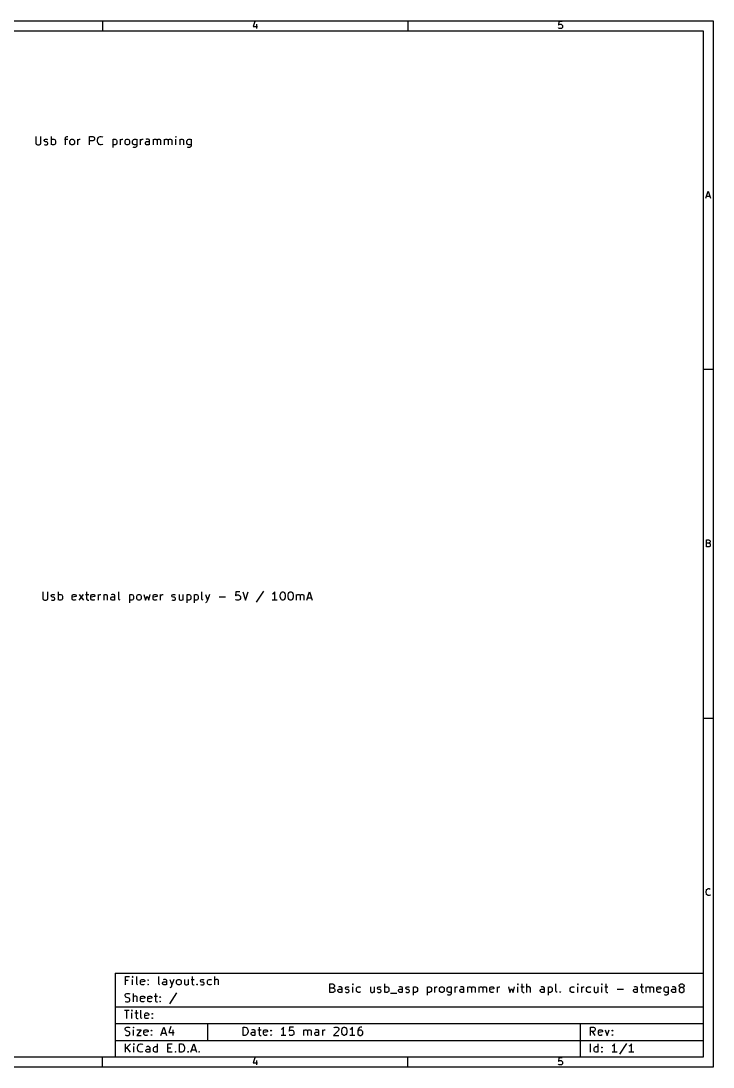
# Model space of a CAD drawing. Extents: x 4000 to 113000, y 4000 to 78670.
# Drawn here: x 63570 to 113000, y 4000 to 78670 of the extents above; entities that cross this region are included whole.
import ezdxf

# ---------------------------------------------------------------- set-up
doc = ezdxf.new("R2010")
doc.units = 0
doc.layers.add('BLACK', color=1, linetype='CONTINUOUS')

msp = doc.modelspace()

# ---------------------------------------------------------------- linework, layer by layer
at = {"layer": 'BLACK'}
for p, q in [((4000, 78670), (113000, 78670)), ((69400, 78670), (69400, 77970)), ((80270, 78640), (80160, 78280)), ((80390, 78450), (80390, 78120)), ((91200, 78670), (91200, 77970)), ((101980, 78620), (101960, 78380)), ((102220, 78620), (101980, 78620)), ((101980, 78400), (102030, 78430)), ((102030, 78430), (102150, 78430)), ((102150, 78430), (102190, 78400)), ((113000, 78670), (113000, 4000)), ((4700, 77970), (112300, 77970)), ((80160, 78280), (80460, 78280)), ((101960, 78380), (101980, 78400)), ((101980, 78140), (101960, 78170)), ((102030, 78120), (101980, 78140)), ((102150, 78120), (102030, 78120)), ((102190, 78140), (102150, 78120)), ((102190, 78400), (102220, 78380)), ((102220, 78170), (102190, 78140)), ((102220, 78380), (102240, 78330)), ((102240, 78210), (102220, 78170)), ((102240, 78330), (102240, 78210)), ((112300, 77970), (112300, 4700)), ((64640, 70430), (64640, 69940)), ((64990, 69940), (64990, 70430)), ((65240, 70140), (65270, 70200)), ((65270, 70200), (65330, 70230)), ((65330, 70230), (65420, 70230)), ((65420, 70230), (65470, 70200)), ((65760, 69830), (65760, 70430)), ((65760, 70200), (65820, 70230)), ((65820, 70230), (65930, 70230)), ((65930, 70230), (65990, 70200)), ((65990, 70200), (66020, 70170)), ((66680, 70230), (66910, 70230)), ((66760, 70340), (66790, 70400)), ((66760, 69830), (66760, 70340)), ((66790, 70400), (66850, 70430)), ((66850, 70430), (66910, 70430)), ((67100, 70170), (67130, 70200)), ((67130, 70200), (67190, 70230)), ((67190, 70230), (67270, 70230)), ((67270, 70230), (67330, 70200)), ((67330, 70200), (67360, 70170)), ((67640, 69830), (67640, 70230)), ((67670, 70170), (67700, 70200)), ((67700, 70200), (67760, 70230)), ((67760, 70230), (67810, 70230)), ((68470, 69830), (68470, 70430)), ((68470, 70430), (68700, 70430)), ((68700, 70430), (68760, 70400)), ((68760, 70400), (68790, 70370)), ((68790, 70370), (68820, 70310)), ((68820, 70230), (68790, 70170)), ((68820, 70310), (68820, 70230)), ((69040, 70170), (69070, 70280)), ((69070, 70280), (69100, 70340)), ((69100, 70340), (69160, 70400)), ((69160, 70400), (69240, 70430)), ((69240, 70430), (69300, 70430)), ((69300, 70430), (69390, 70400)), ((69390, 70400), (69420, 70370)), ((70130, 70230), (70130, 69630)), ((70130, 70200), (70190, 70230)), ((70190, 70230), (70300, 70230)), ((70300, 70230), (70360, 70200)), ((70360, 70200), (70390, 70170)), ((70670, 69830), (70670, 70230)), ((70700, 70170), (70730, 70200)), ((70730, 70200), (70790, 70230)), ((70790, 70230), (70840, 70230)), ((71040, 70170), (71070, 70200)), ((71070, 70200), (71130, 70230)), ((71130, 70230), (71210, 70230)), ((71210, 70230), (71270, 70200)), ((71270, 70200), (71300, 70170)), ((71580, 70170), (71610, 70200)), ((71610, 70200), (71670, 70230)), ((71670, 70230), (71780, 70230)), ((71780, 70230), (71840, 70200)), ((71840, 70230), (71840, 69740)), ((72120, 69830), (72120, 70230)), ((72150, 70170), (72180, 70200)), ((72180, 70200), (72240, 70230)), ((72240, 70230), (72290, 70230)), ((72550, 70230), (72490, 70200)), ((72660, 70230), (72550, 70230)), ((72720, 70200), (72660, 70230)), ((72750, 70140), (72720, 70200)), ((73030, 69830), (73030, 70230)), ((73030, 70170), (73060, 70200)), ((73060, 70200), (73120, 70230)), ((73120, 70230), (73200, 70230)), ((73200, 70230), (73260, 70200)), ((73260, 70200), (73290, 70140)), ((73290, 70140), (73320, 70200)), ((73320, 70200), (73380, 70230)), ((73380, 70230), (73460, 70230)), ((73460, 70230), (73520, 70200)), ((73520, 70200), (73550, 70140)), ((73830, 69830), (73830, 70230)), ((73830, 70170), (73860, 70200)), ((73860, 70200), (73920, 70230)), ((73920, 70230), (74000, 70230)), ((74000, 70230), (74060, 70200)), ((74060, 70200), (74090, 70140)), ((74090, 70140), (74120, 70200)), ((74120, 70200), (74180, 70230)), ((74180, 70230), (74260, 70230)), ((74260, 70230), (74320, 70200)), ((74320, 70200), (74350, 70140)), ((74630, 70430), (74600, 70400)), ((74600, 70400), (74630, 70370)), ((74660, 70400), (74630, 70430)), ((74630, 70430), (74630, 70370)), ((74630, 70370), (74660, 70400)), ((74630, 69830), (74630, 70230)), ((74920, 70230), (74920, 69830)), ((74920, 70170), (74950, 70200)), ((74950, 70200), (75010, 70230)), ((75010, 70230), (75090, 70230)), ((75090, 70230), (75150, 70200)), ((75150, 70200), (75180, 70140)), ((75460, 70170), (75490, 70200)), ((75490, 70200), (75550, 70230)), ((75550, 70230), (75660, 70230)), ((75660, 70230), (75720, 70200)), ((75720, 70230), (75720, 69740)), ((64640, 69940), (64670, 69880)), ((64670, 69880), (64700, 69860)), ((64700, 69860), (64760, 69830)), ((64760, 69830), (64870, 69830)), ((64870, 69830), (64930, 69860)), ((64930, 69860), (64960, 69880)), ((64960, 69880), (64990, 69940)), ((65240, 70110), (65240, 70140)), ((65270, 70060), (65240, 70110)), ((65240, 69860), (65300, 69830)), ((65330, 70030), (65270, 70060)), ((65300, 69830), (65420, 69830)), ((65420, 70030), (65330, 70030)), ((65470, 70000), (65420, 70030)), ((65420, 69830), (65470, 69860)), ((65500, 69940), (65470, 70000)), ((65470, 69860), (65500, 69910)), ((65500, 69910), (65500, 69940)), ((65820, 69830), (65760, 69860)), ((65930, 69830), (65820, 69830)), ((65990, 69860), (65930, 69830)), ((66020, 69880), (65990, 69860)), ((66020, 70170), (66050, 70110)), ((66050, 69940), (66020, 69880)), ((66050, 70110), (66050, 69940)), ((67070, 70110), (67100, 70170)), ((67070, 69940), (67070, 70110)), ((67100, 69880), (67070, 69940)), ((67130, 69860), (67100, 69880)), ((67190, 69830), (67130, 69860)), ((67270, 69830), (67190, 69830)), ((67330, 69860), (67270, 69830)), ((67360, 69880), (67330, 69860)), ((67360, 70170), (67390, 70110)), ((67390, 69940), (67360, 69880)), ((67390, 70110), (67390, 69940)), ((67640, 70110), (67670, 70170)), ((68700, 70110), (68470, 70110)), ((68760, 70140), (68700, 70110)), ((68790, 70170), (68760, 70140)), ((69040, 70080), (69040, 70170)), ((69070, 69970), (69040, 70080)), ((69100, 69910), (69070, 69970)), ((69160, 69860), (69100, 69910)), ((69240, 69830), (69160, 69860)), ((69300, 69830), (69240, 69830)), ((69390, 69860), (69300, 69830)), ((69420, 69880), (69390, 69860)), ((70190, 69830), (70130, 69860)), ((70300, 69830), (70190, 69830)), ((70360, 69860), (70300, 69830)), ((70390, 69880), (70360, 69860)), ((70390, 70170), (70420, 70110)), ((70420, 69940), (70390, 69880)), ((70420, 70110), (70420, 69940)), ((70670, 70110), (70700, 70170)), ((71010, 70110), (71040, 70170)), ((71010, 69940), (71010, 70110)), ((71040, 69880), (71010, 69940)), ((71070, 69860), (71040, 69880)), ((71130, 69830), (71070, 69860)), ((71210, 69830), (71130, 69830)), ((71270, 69860), (71210, 69830)), ((71300, 69880), (71270, 69860)), ((71300, 70170), (71330, 70110)), ((71330, 69940), (71300, 69880)), ((71330, 70110), (71330, 69940)), ((71550, 70110), (71580, 70170)), ((71550, 69940), (71550, 70110)), ((71580, 69880), (71550, 69940)), ((71610, 69860), (71580, 69880)), ((71640, 69630), (71580, 69660)), ((71670, 69830), (71610, 69860)), ((71730, 69630), (71640, 69630)), ((71780, 69830), (71670, 69830)), ((71780, 69660), (71730, 69630)), ((71840, 69860), (71780, 69830)), ((71810, 69680), (71780, 69660)), ((71840, 69740), (71810, 69680)), ((72120, 70110), (72150, 70170)), ((72460, 69970), (72490, 70030)), ((72460, 69910), (72460, 69970)), ((72490, 69860), (72460, 69910)), ((72490, 70030), (72550, 70060)), ((72550, 69830), (72490, 69860)), ((72550, 70060), (72690, 70060)), ((72690, 69830), (72550, 69830)), ((72690, 70060), (72750, 70080)), ((72750, 69860), (72690, 69830)), ((72750, 69830), (72750, 70140)), ((73290, 70140), (73290, 69830)), ((73550, 70140), (73550, 69830)), ((74090, 70140), (74090, 69830)), ((74350, 70140), (74350, 69830)), ((75180, 70140), (75180, 69830)), ((75430, 70110), (75460, 70170)), ((75430, 69940), (75430, 70110)), ((75460, 69880), (75430, 69940)), ((75490, 69860), (75460, 69880)), ((75520, 69630), (75460, 69660)), ((75550, 69830), (75490, 69860)), ((75610, 69630), (75520, 69630)), ((75660, 69830), (75550, 69830)), ((75660, 69660), (75610, 69630)), ((75720, 69860), (75660, 69830)), ((75690, 69680), (75660, 69660)), ((75720, 69740), (75690, 69680)), ((112490, 66020), (112650, 66520)), ((112650, 66520), (112820, 66020)), ((112540, 66160), (112770, 66160)), ((113000, 53780), (112300, 53780)), ((112520, 41130), (112520, 41630)), ((112520, 41630), (112690, 41630)), ((112690, 41390), (112520, 41390)), ((112710, 41130), (112520, 41130)), ((112690, 41630), (112730, 41600)), ((112730, 41410), (112690, 41390)), ((112690, 41390), (112760, 41370)), ((112760, 41150), (112710, 41130)), ((112730, 41600), (112760, 41580)), ((112760, 41440), (112730, 41410)), ((112760, 41580), (112780, 41530)), ((112780, 41480), (112760, 41440)), ((112760, 41370), (112780, 41340)), ((112780, 41180), (112760, 41150)), ((112780, 41530), (112780, 41480)), ((112780, 41340), (112800, 41290)), ((112800, 41220), (112780, 41180)), ((112800, 41290), (112800, 41220)), ((65140, 37930), (65140, 37440)), ((65140, 37440), (65170, 37380)), ((65170, 37380), (65200, 37360)), ((65200, 37360), (65260, 37330)), ((65370, 37330), (65430, 37360)), ((65430, 37360), (65460, 37380)), ((65460, 37380), (65490, 37440)), ((65490, 37440), (65490, 37930)), ((65740, 37640), (65770, 37700)), ((65740, 37610), (65740, 37640)), ((65770, 37560), (65740, 37610)), ((65740, 37360), (65800, 37330)), ((65770, 37700), (65830, 37730)), ((65830, 37530), (65770, 37560)), ((65830, 37730), (65920, 37730)), ((65920, 37530), (65830, 37530)), ((65920, 37730), (65970, 37700)), ((65970, 37500), (65920, 37530)), ((65920, 37330), (65970, 37360)), ((66000, 37440), (65970, 37500)), ((65970, 37360), (66000, 37410)), ((66000, 37410), (66000, 37440)), ((66260, 37330), (66260, 37930)), ((66260, 37700), (66320, 37730)), ((66320, 37330), (66260, 37360)), ((66320, 37730), (66430, 37730)), ((66430, 37730), (66490, 37700)), ((66490, 37360), (66430, 37330)), ((66490, 37700), (66520, 37670)), ((66520, 37380), (66490, 37360)), ((66520, 37670), (66550, 37610)), ((66550, 37440), (66520, 37380)), ((66550, 37610), (66550, 37440)), ((67230, 37640), (67260, 37700)), ((67230, 37410), (67230, 37640)), ((67520, 37580), (67230, 37530)), ((67260, 37360), (67230, 37410)), ((67260, 37700), (67320, 37730)), ((67320, 37330), (67260, 37360)), ((67320, 37730), (67430, 37730)), ((67430, 37730), (67490, 37700)), ((67490, 37360), (67430, 37330)), ((67490, 37700), (67520, 37640)), ((67520, 37640), (67520, 37580)), ((67720, 37330), (68030, 37730)), ((67720, 37730), (68030, 37330)), ((68180, 37730), (68410, 37730)), ((68260, 37930), (68260, 37410)), ((68260, 37410), (68290, 37360)), ((68290, 37360), (68350, 37330)), ((68570, 37640), (68600, 37700)), ((68570, 37410), (68570, 37640)), ((68860, 37580), (68570, 37530)), ((68600, 37360), (68570, 37410)), ((68600, 37700), (68660, 37730)), ((68660, 37330), (68600, 37360)), ((68660, 37730), (68770, 37730)), ((68770, 37730), (68830, 37700)), ((68830, 37360), (68770, 37330)), ((68830, 37700), (68860, 37640)), ((68860, 37640), (68860, 37580)), ((69110, 37330), (69110, 37730)), ((69110, 37610), (69140, 37670)), ((69140, 37670), (69170, 37700)), ((69170, 37700), (69230, 37730)), ((69230, 37730), (69280, 37730)), ((69480, 37730), (69480, 37330)), ((69480, 37670), (69510, 37700)), ((69510, 37700), (69570, 37730)), ((69570, 37730), (69650, 37730)), ((69650, 37730), (69710, 37700)), ((69710, 37700), (69740, 37640)), ((69740, 37640), (69740, 37330)), ((69990, 37470), (70020, 37530)), ((69990, 37410), (69990, 37470)), ((70020, 37360), (69990, 37410)), ((70080, 37730), (70020, 37700)), ((70020, 37530), (70080, 37560)), ((70080, 37330), (70020, 37360)), ((70190, 37730), (70080, 37730)), ((70080, 37560), (70220, 37560)), ((70250, 37700), (70190, 37730)), ((70220, 37560), (70280, 37580)), ((70280, 37360), (70220, 37330)), ((70280, 37640), (70250, 37700)), ((70280, 37330), (70280, 37640)), ((70560, 37410), (70560, 37930)), ((70590, 37360), (70560, 37410)), ((70650, 37330), (70590, 37360)), ((71330, 37730), (71330, 37130)), ((71330, 37700), (71390, 37730)), ((71390, 37330), (71330, 37360)), ((71390, 37730), (71500, 37730)), ((71500, 37730), (71560, 37700)), ((71560, 37360), (71500, 37330)), ((71560, 37700), (71590, 37670)), ((71590, 37380), (71560, 37360)), ((71590, 37670), (71620, 37610)), ((71620, 37440), (71590, 37380)), ((71620, 37610), (71620, 37440)), ((71840, 37610), (71870, 37670)), ((71840, 37440), (71840, 37610)), ((71870, 37380), (71840, 37440)), ((71870, 37670), (71900, 37700)), ((71900, 37360), (71870, 37380)), ((71900, 37700), (71960, 37730)), ((71960, 37330), (71900, 37360)), ((71960, 37730), (72040, 37730)), ((72040, 37730), (72100, 37700)), ((72100, 37360), (72040, 37330)), ((72100, 37700), (72130, 37670)), ((72130, 37380), (72100, 37360)), ((72130, 37670), (72160, 37610)), ((72160, 37440), (72130, 37380)), ((72160, 37610), (72160, 37440)), ((72360, 37730), (72470, 37330)), ((72470, 37330), (72580, 37610)), ((72580, 37610), (72700, 37330)), ((72700, 37330), (72810, 37730)), ((73010, 37640), (73040, 37700)), ((73010, 37410), (73010, 37640)), ((73300, 37580), (73010, 37530)), ((73040, 37360), (73010, 37410)), ((73040, 37700), (73100, 37730)), ((73100, 37330), (73040, 37360)), ((73100, 37730), (73210, 37730)), ((73210, 37730), (73270, 37700)), ((73270, 37360), (73210, 37330)), ((73270, 37700), (73300, 37640)), ((73300, 37640), (73300, 37580)), ((73550, 37330), (73550, 37730)), ((73550, 37610), (73580, 37670)), ((73580, 37670), (73610, 37700)), ((73610, 37700), (73670, 37730)), ((73670, 37730), (73720, 37730)), ((74350, 37640), (74380, 37700)), ((74350, 37610), (74350, 37640)), ((74380, 37560), (74350, 37610)), ((74350, 37360), (74410, 37330)), ((74380, 37700), (74440, 37730)), ((74440, 37530), (74380, 37560)), ((74440, 37730), (74530, 37730)), ((74530, 37530), (74440, 37530)), ((74530, 37730), (74580, 37700)), ((74580, 37500), (74530, 37530)), ((74530, 37330), (74580, 37360)), ((74610, 37440), (74580, 37500)), ((74580, 37360), (74610, 37410)), ((74610, 37410), (74610, 37440)), ((74870, 37730), (74870, 37410)), ((74870, 37410), (74900, 37360)), ((74900, 37360), (74960, 37330)), ((75040, 37330), (75100, 37360)), ((75100, 37360), (75130, 37380)), ((75130, 37730), (75130, 37330)), ((75410, 37730), (75410, 37130)), ((75410, 37700), (75470, 37730)), ((75470, 37330), (75410, 37360)), ((75470, 37730), (75580, 37730)), ((75580, 37730), (75640, 37700)), ((75640, 37360), (75580, 37330)), ((75640, 37700), (75670, 37670)), ((75670, 37380), (75640, 37360)), ((75670, 37670), (75700, 37610)), ((75700, 37440), (75670, 37380)), ((75700, 37610), (75700, 37440)), ((75950, 37730), (75950, 37130)), ((75950, 37700), (76010, 37730)), ((76010, 37330), (75950, 37360)), ((76010, 37730), (76120, 37730)), ((76120, 37730), (76180, 37700)), ((76180, 37360), (76120, 37330)), ((76180, 37700), (76210, 37670)), ((76210, 37380), (76180, 37360)), ((76210, 37670), (76240, 37610)), ((76240, 37440), (76210, 37380)), ((76240, 37610), (76240, 37440)), ((76490, 37410), (76490, 37930)), ((76520, 37360), (76490, 37410)), ((76580, 37330), (76520, 37360)), ((76750, 37730), (76890, 37330)), ((77030, 37730), (76890, 37330)), ((77720, 37560), (78180, 37560)), ((78920, 37930), (78890, 37640)), ((78890, 37640), (78920, 37670)), ((78920, 37360), (78890, 37380)), ((79210, 37930), (78920, 37930)), ((78920, 37670), (78980, 37700)), ((78980, 37330), (78920, 37360)), ((78980, 37700), (79120, 37700)), ((79120, 37700), (79180, 37670)), ((79180, 37360), (79120, 37330)), ((79180, 37670), (79210, 37640)), ((79210, 37380), (79180, 37360)), ((79210, 37640), (79240, 37580)), ((79240, 37440), (79210, 37380)), ((79240, 37580), (79240, 37440)), ((79410, 37930), (79610, 37330)), ((79610, 37330), (79810, 37930)), ((80890, 37960), (80380, 37180)), ((81580, 37780), (81520, 37760)), ((81640, 37840), (81580, 37780)), ((81700, 37930), (81640, 37840)), ((81700, 37330), (81700, 37930)), ((82090, 37700), (82120, 37810)), ((82090, 37560), (82090, 37700)), ((82120, 37440), (82090, 37560)), ((82120, 37810), (82150, 37870)), ((82150, 37380), (82120, 37440)), ((82150, 37870), (82180, 37900)), ((82180, 37360), (82150, 37380)), ((82180, 37900), (82240, 37930)), ((82240, 37330), (82180, 37360)), ((82240, 37930), (82290, 37930)), ((82290, 37930), (82350, 37900)), ((82350, 37360), (82290, 37330)), ((82350, 37900), (82380, 37870)), ((82380, 37380), (82350, 37360)), ((82380, 37870), (82410, 37810)), ((82410, 37440), (82380, 37380)), ((82410, 37810), (82440, 37700)), ((82440, 37560), (82410, 37440)), ((82440, 37700), (82440, 37560)), ((82660, 37700), (82690, 37810)), ((82660, 37560), (82660, 37700)), ((82690, 37440), (82660, 37560)), ((82690, 37810), (82720, 37870)), ((82720, 37380), (82690, 37440)), ((82720, 37870), (82750, 37900)), ((82750, 37360), (82720, 37380)), ((82750, 37900), (82810, 37930)), ((82810, 37330), (82750, 37360)), ((82810, 37930), (82860, 37930)), ((82860, 37930), (82920, 37900)), ((82920, 37360), (82860, 37330)), ((82920, 37900), (82950, 37870)), ((82950, 37380), (82920, 37360)), ((82950, 37870), (82980, 37810)), ((82980, 37440), (82950, 37380)), ((82980, 37810), (83010, 37700)), ((83010, 37560), (82980, 37440)), ((83010, 37700), (83010, 37560)), ((83260, 37330), (83260, 37730)), ((83260, 37670), (83290, 37700)), ((83290, 37700), (83350, 37730)), ((83350, 37730), (83430, 37730)), ((83430, 37730), (83490, 37700)), ((83490, 37700), (83520, 37640)), ((83520, 37640), (83550, 37700)), ((83520, 37640), (83520, 37330)), ((83550, 37700), (83610, 37730)), ((83610, 37730), (83690, 37730)), ((83690, 37730), (83750, 37700)), ((83750, 37700), (83780, 37640)), ((83780, 37640), (83780, 37330)), ((83980, 37330), (84180, 37930)), ((84030, 37500), (84320, 37500)), ((84180, 37930), (84380, 37330)), ((65260, 37330), (65370, 37330)), ((65800, 37330), (65920, 37330)), ((66430, 37330), (66320, 37330)), ((67430, 37330), (67320, 37330)), ((68350, 37330), (68410, 37330)), ((68770, 37330), (68660, 37330)), ((70220, 37330), (70080, 37330)), ((71500, 37330), (71390, 37330)), ((72040, 37330), (71960, 37330)), ((73210, 37330), (73100, 37330)), ((74410, 37330), (74530, 37330)), ((74960, 37330), (75040, 37330)), ((75580, 37330), (75470, 37330)), ((76120, 37330), (76010, 37330)), ((76800, 37160), (76750, 37130)), ((76830, 37180), (76800, 37160)), ((76890, 37330), (76830, 37180)), ((79120, 37330), (78980, 37330)), ((81870, 37330), (81520, 37330)), ((82290, 37330), (82240, 37330)), ((82860, 37330), (82810, 37330)), ((113000, 28890), (112300, 28890)), ((112500, 16520), (112520, 16620)), ((112500, 16450), (112500, 16520)), ((112520, 16360), (112500, 16450)), ((112520, 16620), (112540, 16670)), ((112540, 16670), (112590, 16710)), ((112590, 16710), (112660, 16740)), ((112660, 16740), (112710, 16740)), ((112710, 16740), (112780, 16710)), ((112780, 16710), (112800, 16690)), ((112540, 16310), (112520, 16360)), ((112590, 16260), (112540, 16310)), ((112660, 16240), (112590, 16260)), ((112710, 16240), (112660, 16240)), ((112780, 16260), (112710, 16240)), ((112800, 16290), (112780, 16260)), ((70300, 10700), (70300, 4700)), ((70300, 10700), (112300, 10700)), ((70300, 10700), (112300, 10700)), ((71040, 9860), (71040, 10460)), ((71040, 10460), (71330, 10460)), ((71550, 10460), (71520, 10430)), ((71580, 10430), (71550, 10460)), ((71550, 10460), (71550, 10400)), ((71840, 9940), (71840, 10460)), ((73410, 9940), (73410, 10460)), ((75800, 10460), (75800, 9940)), ((77430, 9860), (77430, 10460)), ((71240, 10170), (71040, 10170)), ((71520, 10430), (71550, 10400)), ((71550, 10400), (71580, 10430)), ((71550, 9860), (71550, 10260)), ((71870, 9890), (71840, 9940)), ((71930, 9860), (71870, 9890)), ((72120, 10170), (72150, 10230)), ((72120, 9940), (72120, 10170)), ((72410, 10110), (72120, 10060)), ((72150, 9890), (72120, 9940)), ((72150, 10230), (72210, 10260)), ((72210, 9860), (72150, 9890)), ((72210, 10260), (72320, 10260)), ((72320, 9860), (72210, 9860)), ((72320, 10260), (72380, 10230)), ((72380, 9890), (72320, 9860)), ((72380, 10230), (72410, 10170)), ((72410, 10170), (72410, 10110)), ((72630, 10200), (72660, 10230)), ((72660, 10170), (72630, 10200)), ((72630, 9890), (72660, 9910)), ((72660, 9860), (72630, 9890)), ((72660, 10230), (72690, 10200)), ((72660, 10230), (72660, 10170)), ((72690, 10200), (72660, 10170)), ((72660, 9910), (72690, 9890)), ((72660, 9910), (72660, 9860)), ((72690, 9890), (72660, 9860)), ((73440, 9890), (73410, 9940)), ((73500, 9860), (73440, 9890)), ((73690, 10000), (73720, 10060)), ((73690, 9940), (73690, 10000)), ((73720, 9890), (73690, 9940)), ((73780, 10260), (73720, 10230)), ((73720, 10060), (73780, 10090)), ((73780, 9860), (73720, 9890)), ((73890, 10260), (73780, 10260)), ((73780, 10090), (73920, 10090)), ((73920, 9860), (73780, 9860)), ((73950, 10230), (73890, 10260)), ((73920, 10090), (73980, 10110)), ((73980, 9890), (73920, 9860)), ((73980, 10170), (73950, 10230)), ((73980, 9860), (73980, 10170)), ((74210, 10260), (74350, 9860)), ((74290, 9710), (74260, 9690)), ((74350, 9860), (74290, 9710)), ((74490, 10260), (74350, 9860)), ((74690, 10140), (74720, 10200)), ((74690, 9970), (74690, 10140)), ((74720, 9910), (74690, 9970)), ((74720, 10200), (74750, 10230)), ((74750, 9890), (74720, 9910)), ((74750, 10230), (74810, 10260)), ((74810, 9860), (74750, 9890)), ((74810, 10260), (74890, 10260)), ((74890, 9860), (74810, 9860)), ((74890, 10260), (74950, 10230)), ((74950, 9890), (74890, 9860)), ((74950, 10230), (74980, 10200)), ((74980, 9910), (74950, 9890)), ((74980, 10200), (75010, 10140)), ((75010, 9970), (74980, 9910)), ((75010, 10140), (75010, 9970)), ((75260, 10260), (75260, 9940)), ((75260, 9940), (75290, 9890)), ((75290, 9890), (75350, 9860)), ((75350, 9860), (75430, 9860)), ((75430, 9860), (75490, 9890)), ((75490, 9890), (75520, 9910)), ((75520, 10260), (75520, 9860)), ((75720, 10260), (75950, 10260)), ((75800, 9940), (75830, 9890)), ((75830, 9890), (75890, 9860)), ((75890, 9860), (75950, 9860)), ((76110, 9890), (76140, 9910)), ((76140, 9860), (76110, 9890)), ((76140, 9910), (76170, 9890)), ((76140, 9910), (76140, 9860)), ((76170, 9890), (76140, 9860)), ((76400, 10170), (76430, 10230)), ((76400, 10140), (76400, 10170)), ((76430, 10090), (76400, 10140)), ((76400, 9890), (76460, 9860)), ((76430, 10230), (76490, 10260)), ((76490, 10060), (76430, 10090)), ((76460, 9860), (76580, 9860)), ((76490, 10260), (76580, 10260)), ((76580, 10060), (76490, 10060)), ((76580, 10260), (76630, 10230)), ((76630, 10030), (76580, 10060)), ((76580, 9860), (76630, 9890)), ((76660, 9970), (76630, 10030)), ((76630, 9890), (76660, 9940)), ((76660, 9940), (76660, 9970)), ((76890, 10140), (76920, 10200)), ((76890, 9970), (76890, 10140)), ((76920, 9910), (76890, 9970)), ((76920, 10200), (76950, 10230)), ((76950, 9890), (76920, 9910)), ((76950, 10230), (77010, 10260)), ((77010, 9860), (76950, 9890)), ((77010, 10260), (77120, 10260)), ((77120, 9860), (77010, 9860)), ((77120, 10260), (77180, 10230)), ((77180, 9890), (77120, 9860)), ((77460, 10230), (77430, 10200)), ((77520, 10260), (77460, 10230)), ((77600, 10260), (77520, 10260)), ((77660, 10230), (77600, 10260)), ((77690, 10170), (77660, 10230)), ((77690, 9860), (77690, 10170)), ((85640, 9330), (85640, 9930)), ((85640, 9930), (85840, 9930)), ((85840, 9930), (85900, 9900)), ((85900, 9900), (85930, 9870)), ((85930, 9870), (85960, 9810)), ((85960, 9760), (85930, 9700)), ((85960, 9810), (85960, 9760)), ((86300, 9730), (86240, 9700)), ((86410, 9730), (86300, 9730)), ((86470, 9700), (86410, 9730)), ((86780, 9700), (86840, 9730)), ((86840, 9730), (86930, 9730)), ((86930, 9730), (86980, 9700)), ((87270, 9930), (87240, 9900)), ((87240, 9900), (87270, 9870)), ((87300, 9900), (87270, 9930)), ((87270, 9930), (87270, 9870)), ((87270, 9870), (87300, 9900)), ((87270, 9330), (87270, 9730)), ((87590, 9700), (87650, 9730)), ((87650, 9730), (87760, 9730)), ((87760, 9730), (87820, 9700)), ((88530, 9730), (88530, 9410)), ((88790, 9730), (88790, 9330)), ((89070, 9700), (89130, 9730)), ((89130, 9730), (89220, 9730)), ((89220, 9730), (89270, 9700)), ((89560, 9330), (89560, 9930)), ((89560, 9700), (89620, 9730)), ((89620, 9730), (89730, 9730)), ((89730, 9730), (89790, 9700)), ((90620, 9730), (90560, 9700)), ((90730, 9730), (90620, 9730)), ((90790, 9700), (90730, 9730)), ((91100, 9700), (91160, 9730)), ((91160, 9730), (91250, 9730)), ((91250, 9730), (91300, 9700)), ((91590, 9730), (91590, 9130)), ((91590, 9700), (91650, 9730)), ((91650, 9730), (91760, 9730)), ((91760, 9730), (91820, 9700)), ((92590, 9730), (92590, 9130)), ((92590, 9700), (92650, 9730)), ((92650, 9730), (92760, 9730)), ((92760, 9730), (92820, 9700)), ((93130, 9330), (93130, 9730)), ((93190, 9700), (93250, 9730)), ((93250, 9730), (93300, 9730)), ((93530, 9700), (93590, 9730)), ((93590, 9730), (93670, 9730)), ((93670, 9730), (93730, 9700)), ((94070, 9700), (94130, 9730)), ((94130, 9730), (94240, 9730)), ((94240, 9730), (94300, 9700)), ((94300, 9730), (94300, 9240)), ((94580, 9330), (94580, 9730)), ((94640, 9700), (94700, 9730)), ((94700, 9730), (94750, 9730)), ((95010, 9730), (94950, 9700)), ((95120, 9730), (95010, 9730)), ((95180, 9700), (95120, 9730)), ((95490, 9330), (95490, 9730)), ((95520, 9700), (95580, 9730)), ((95580, 9730), (95660, 9730)), ((95660, 9730), (95720, 9700)), ((95780, 9700), (95840, 9730)), ((95840, 9730), (95920, 9730)), ((95920, 9730), (95980, 9700)), ((96290, 9330), (96290, 9730)), ((96320, 9700), (96380, 9730)), ((96380, 9730), (96460, 9730)), ((96460, 9730), (96520, 9700)), ((96580, 9700), (96640, 9730)), ((96640, 9730), (96720, 9730)), ((96720, 9730), (96780, 9700)), ((97090, 9700), (97150, 9730)), ((97150, 9730), (97260, 9730)), ((97260, 9730), (97320, 9700)), ((97600, 9330), (97600, 9730)), ((97660, 9700), (97720, 9730)), ((97720, 9730), (97770, 9730)), ((98380, 9730), (98490, 9330)), ((98720, 9330), (98830, 9730)), ((99060, 9930), (99030, 9900)), ((99030, 9900), (99060, 9870)), ((99090, 9900), (99060, 9930)), ((99060, 9930), (99060, 9870)), ((99060, 9870), (99090, 9900)), ((99060, 9330), (99060, 9730)), ((99270, 9730), (99500, 9730)), ((99350, 9930), (99350, 9410)), ((99690, 9330), (99690, 9930)), ((99780, 9730), (99720, 9700)), ((99860, 9730), (99780, 9730)), ((99920, 9700), (99860, 9730)), ((100750, 9730), (100690, 9700)), ((100860, 9730), (100750, 9730)), ((100920, 9700), (100860, 9730)), ((101230, 9730), (101230, 9130)), ((101230, 9700), (101290, 9730)), ((101290, 9730), (101400, 9730)), ((101400, 9730), (101460, 9700)), ((101770, 9410), (101770, 9930)), ((102860, 9700), (102920, 9730)), ((102920, 9730), (103030, 9730)), ((103030, 9730), (103090, 9700)), ((103340, 9930), (103310, 9900)), ((103310, 9900), (103340, 9870)), ((103370, 9900), (103340, 9930)), ((103340, 9930), (103340, 9870)), ((103340, 9870), (103370, 9900)), ((103340, 9330), (103340, 9730)), ((103630, 9330), (103630, 9730)), ((103690, 9700), (103750, 9730)), ((103750, 9730), (103800, 9730)), ((104030, 9700), (104090, 9730)), ((104090, 9730), (104200, 9730)), ((104200, 9730), (104260, 9700)), ((104510, 9730), (104510, 9410)), ((104770, 9730), (104770, 9330)), ((105050, 9930), (105020, 9900)), ((105020, 9900), (105050, 9870)), ((105080, 9900), (105050, 9930)), ((105050, 9930), (105050, 9870)), ((105050, 9870), (105080, 9900)), ((105050, 9330), (105050, 9730)), ((105260, 9730), (105490, 9730)), ((105340, 9930), (105340, 9410)), ((107400, 9730), (107340, 9700)), ((107510, 9730), (107400, 9730)), ((107570, 9700), (107510, 9730)), ((107800, 9730), (108030, 9730)), ((107880, 9930), (107880, 9410)), ((108220, 9330), (108220, 9730)), ((108250, 9700), (108310, 9730)), ((108310, 9730), (108390, 9730)), ((108390, 9730), (108450, 9700)), ((108510, 9700), (108570, 9730)), ((108570, 9730), (108650, 9730)), ((108650, 9730), (108710, 9700)), ((109020, 9700), (109080, 9730)), ((109080, 9730), (109190, 9730)), ((109190, 9730), (109250, 9700)), ((109560, 9700), (109620, 9730)), ((109620, 9730), (109730, 9730)), ((109730, 9730), (109790, 9700)), ((109790, 9730), (109790, 9240)), ((110130, 9730), (110070, 9700)), ((110240, 9730), (110130, 9730)), ((110300, 9700), (110240, 9730)), ((110580, 9810), (110610, 9870)), ((110580, 9780), (110580, 9810)), ((110610, 9730), (110580, 9780)), ((110610, 9870), (110640, 9900)), ((110640, 9700), (110610, 9730)), ((110640, 9900), (110700, 9930)), ((110700, 9930), (110810, 9930)), ((110810, 9930), (110870, 9900)), ((110870, 9900), (110900, 9870)), ((110900, 9730), (110870, 9700)), ((110900, 9870), (110930, 9810)), ((110930, 9780), (110900, 9730)), ((110930, 9810), (110930, 9780)), ((71010, 9140), (71040, 9200)), ((71010, 9090), (71010, 9140)), ((71040, 9030), (71010, 9090)), ((71040, 9200), (71070, 9230)), ((71070, 9000), (71040, 9030)), ((71070, 9230), (71130, 9260)), ((71130, 8970), (71070, 9000)), ((71130, 9260), (71270, 9260)), ((71240, 8940), (71130, 8970)), ((71270, 9260), (71360, 9230)), ((71610, 8660), (71610, 9260)), ((71640, 9030), (71610, 9000)), ((71700, 9060), (71640, 9030)), ((71780, 9060), (71700, 9060)), ((71840, 9030), (71780, 9060)), ((71870, 8970), (71840, 9030)), ((71870, 8660), (71870, 8970)), ((72120, 8970), (72150, 9030)), ((72120, 8740), (72120, 8970)), ((72150, 9030), (72210, 9060)), ((72210, 9060), (72320, 9060)), ((72320, 9060), (72380, 9030)), ((72380, 9030), (72410, 8970)), ((72410, 8970), (72410, 8910)), ((72630, 8970), (72660, 9030)), ((72630, 8740), (72630, 8970)), ((72660, 9030), (72720, 9060)), ((72720, 9060), (72830, 9060)), ((72830, 9060), (72890, 9030)), ((72890, 9030), (72920, 8970)), ((72920, 8970), (72920, 8910)), ((73090, 9060), (73320, 9060)), ((73170, 9260), (73170, 8740)), ((73480, 9000), (73510, 9030)), ((73510, 8970), (73480, 9000)), ((73510, 9030), (73540, 9000)), ((73510, 9030), (73510, 8970)), ((73540, 9000), (73510, 8970)), ((74690, 9290), (74180, 8510)), ((74260, 9690), (74210, 9660)), ((85840, 9640), (85640, 9640)), ((85870, 9330), (85640, 9330)), ((85900, 9670), (85840, 9640)), ((85840, 9640), (85930, 9610)), ((85930, 9360), (85870, 9330)), ((85930, 9700), (85900, 9670)), ((85930, 9610), (85960, 9580)), ((85960, 9380), (85930, 9360)), ((85960, 9580), (85990, 9530)), ((85990, 9440), (85960, 9380)), ((85990, 9530), (85990, 9440)), ((86210, 9470), (86240, 9530)), ((86210, 9410), (86210, 9470)), ((86240, 9360), (86210, 9410)), ((86240, 9530), (86300, 9560)), ((86300, 9330), (86240, 9360)), ((86300, 9560), (86440, 9560)), ((86440, 9330), (86300, 9330)), ((86440, 9560), (86500, 9580)), ((86500, 9360), (86440, 9330)), ((86500, 9640), (86470, 9700)), ((86500, 9330), (86500, 9640)), ((86750, 9640), (86780, 9700)), ((86750, 9610), (86750, 9640)), ((86780, 9560), (86750, 9610)), ((86750, 9360), (86810, 9330)), ((86840, 9530), (86780, 9560)), ((86810, 9330), (86930, 9330)), ((86930, 9530), (86840, 9530)), ((86980, 9500), (86930, 9530)), ((86930, 9330), (86980, 9360)), ((87010, 9440), (86980, 9500)), ((86980, 9360), (87010, 9410)), ((87010, 9410), (87010, 9440)), ((87530, 9610), (87560, 9670)), ((87530, 9440), (87530, 9610)), ((87560, 9380), (87530, 9440)), ((87560, 9670), (87590, 9700)), ((87590, 9360), (87560, 9380)), ((87650, 9330), (87590, 9360)), ((87760, 9330), (87650, 9330)), ((87820, 9360), (87760, 9330)), ((88530, 9410), (88560, 9360)), ((88560, 9360), (88620, 9330)), ((88620, 9330), (88700, 9330)), ((88700, 9330), (88760, 9360)), ((88760, 9360), (88790, 9380)), ((89040, 9640), (89070, 9700)), ((89040, 9610), (89040, 9640)), ((89070, 9560), (89040, 9610)), ((89040, 9360), (89100, 9330)), ((89130, 9530), (89070, 9560)), ((89100, 9330), (89220, 9330)), ((89220, 9530), (89130, 9530)), ((89270, 9500), (89220, 9530)), ((89220, 9330), (89270, 9360)), ((89300, 9440), (89270, 9500)), ((89270, 9360), (89300, 9410)), ((89300, 9410), (89300, 9440)), ((89620, 9330), (89560, 9360)), ((89730, 9330), (89620, 9330)), ((89790, 9360), (89730, 9330)), ((89790, 9700), (89820, 9670)), ((89820, 9380), (89790, 9360)), ((89820, 9670), (89850, 9610)), ((89850, 9440), (89820, 9380)), ((89850, 9610), (89850, 9440)), ((89960, 9270), (90420, 9270)), ((90530, 9470), (90560, 9530)), ((90530, 9410), (90530, 9470)), ((90560, 9360), (90530, 9410)), ((90560, 9530), (90620, 9560)), ((90620, 9330), (90560, 9360)), ((90620, 9560), (90760, 9560)), ((90760, 9330), (90620, 9330)), ((90760, 9560), (90820, 9580)), ((90820, 9360), (90760, 9330)), ((90820, 9640), (90790, 9700)), ((90820, 9330), (90820, 9640)), ((91070, 9640), (91100, 9700)), ((91070, 9610), (91070, 9640)), ((91100, 9560), (91070, 9610)), ((91070, 9360), (91130, 9330)), ((91160, 9530), (91100, 9560)), ((91130, 9330), (91250, 9330)), ((91250, 9530), (91160, 9530)), ((91300, 9500), (91250, 9530)), ((91250, 9330), (91300, 9360)), ((91330, 9440), (91300, 9500)), ((91300, 9360), (91330, 9410)), ((91330, 9410), (91330, 9440)), ((91650, 9330), (91590, 9360)), ((91760, 9330), (91650, 9330)), ((91820, 9360), (91760, 9330)), ((91820, 9700), (91850, 9670)), ((91850, 9380), (91820, 9360)), ((91850, 9670), (91880, 9610)), ((91880, 9440), (91850, 9380)), ((91880, 9610), (91880, 9440)), ((92650, 9330), (92590, 9360)), ((92760, 9330), (92650, 9330)), ((92820, 9360), (92760, 9330)), ((92820, 9700), (92850, 9670)), ((92850, 9380), (92820, 9360)), ((92850, 9670), (92880, 9610)), ((92880, 9440), (92850, 9380)), ((92880, 9610), (92880, 9440)), ((93130, 9610), (93160, 9670)), ((93160, 9670), (93190, 9700)), ((93470, 9610), (93500, 9670)), ((93470, 9440), (93470, 9610)), ((93500, 9380), (93470, 9440)), ((93500, 9670), (93530, 9700)), ((93530, 9360), (93500, 9380)), ((93590, 9330), (93530, 9360)), ((93670, 9330), (93590, 9330)), ((93730, 9360), (93670, 9330)), ((93730, 9700), (93760, 9670)), ((93760, 9380), (93730, 9360)), ((93760, 9670), (93790, 9610)), ((93790, 9440), (93760, 9380)), ((93790, 9610), (93790, 9440)), ((94010, 9610), (94040, 9670)), ((94010, 9440), (94010, 9610)), ((94040, 9380), (94010, 9440)), ((94040, 9670), (94070, 9700)), ((94070, 9360), (94040, 9380)), ((94100, 9130), (94040, 9160)), ((94130, 9330), (94070, 9360)), ((94190, 9130), (94100, 9130)), ((94240, 9330), (94130, 9330)), ((94240, 9160), (94190, 9130)), ((94300, 9360), (94240, 9330)), ((94270, 9180), (94240, 9160)), ((94300, 9240), (94270, 9180)), ((94580, 9610), (94610, 9670)), ((94610, 9670), (94640, 9700)), ((94920, 9470), (94950, 9530)), ((94920, 9410), (94920, 9470)), ((94950, 9360), (94920, 9410)), ((94950, 9530), (95010, 9560)), ((95010, 9330), (94950, 9360)), ((95010, 9560), (95150, 9560)), ((95150, 9330), (95010, 9330)), ((95150, 9560), (95210, 9580)), ((95210, 9360), (95150, 9330)), ((95210, 9640), (95180, 9700)), ((95210, 9330), (95210, 9640)), ((95490, 9670), (95520, 9700)), ((95720, 9700), (95750, 9640)), ((95750, 9640), (95780, 9700)), ((95750, 9640), (95750, 9330)), ((95980, 9700), (96010, 9640)), ((96010, 9640), (96010, 9330)), ((96290, 9670), (96320, 9700)), ((96520, 9700), (96550, 9640)), ((96550, 9640), (96580, 9700)), ((96550, 9640), (96550, 9330)), ((96780, 9700), (96810, 9640)), ((96810, 9640), (96810, 9330)), ((97060, 9640), (97090, 9700)), ((97060, 9410), (97060, 9640)), ((97350, 9580), (97060, 9530)), ((97090, 9360), (97060, 9410)), ((97150, 9330), (97090, 9360)), ((97260, 9330), (97150, 9330)), ((97320, 9360), (97260, 9330)), ((97320, 9700), (97350, 9640)), ((97350, 9640), (97350, 9580)), ((97600, 9610), (97630, 9670)), ((97630, 9670), (97660, 9700)), ((98490, 9330), (98600, 9610)), ((98600, 9610), (98720, 9330)), ((99350, 9410), (99380, 9360)), ((99380, 9360), (99440, 9330)), ((99440, 9330), (99500, 9330)), ((99720, 9700), (99690, 9670)), ((99950, 9640), (99920, 9700)), ((99950, 9330), (99950, 9640)), ((100660, 9470), (100690, 9530)), ((100660, 9410), (100660, 9470)), ((100690, 9360), (100660, 9410)), ((100690, 9530), (100750, 9560)), ((100750, 9330), (100690, 9360)), ((100750, 9560), (100890, 9560)), ((100890, 9330), (100750, 9330)), ((100890, 9560), (100950, 9580)), ((100950, 9360), (100890, 9330)), ((100950, 9640), (100920, 9700)), ((100950, 9330), (100950, 9640)), ((101290, 9330), (101230, 9360)), ((101400, 9330), (101290, 9330)), ((101460, 9360), (101400, 9330)), ((101460, 9700), (101490, 9670)), ((101490, 9380), (101460, 9360)), ((101490, 9670), (101520, 9610)), ((101520, 9440), (101490, 9380)), ((101520, 9610), (101520, 9440)), ((101800, 9360), (101770, 9410)), ((101860, 9330), (101800, 9360)), ((102050, 9360), (102080, 9380)), ((102080, 9330), (102050, 9360)), ((102080, 9380), (102110, 9360)), ((102080, 9380), (102080, 9330)), ((102110, 9360), (102080, 9330)), ((102800, 9610), (102830, 9670)), ((102800, 9440), (102800, 9610)), ((102830, 9380), (102800, 9440)), ((102830, 9670), (102860, 9700)), ((102860, 9360), (102830, 9380)), ((102920, 9330), (102860, 9360)), ((103030, 9330), (102920, 9330)), ((103090, 9360), (103030, 9330)), ((103630, 9610), (103660, 9670)), ((103660, 9670), (103690, 9700)), ((103970, 9610), (104000, 9670)), ((103970, 9440), (103970, 9610)), ((104000, 9380), (103970, 9440)), ((104000, 9670), (104030, 9700)), ((104030, 9360), (104000, 9380)), ((104090, 9330), (104030, 9360)), ((104200, 9330), (104090, 9330)), ((104260, 9360), (104200, 9330)), ((104510, 9410), (104540, 9360)), ((104540, 9360), (104600, 9330)), ((104600, 9330), (104680, 9330)), ((104680, 9330), (104740, 9360)), ((104740, 9360), (104770, 9380)), ((105340, 9410), (105370, 9360)), ((105370, 9360), (105430, 9330)), ((105430, 9330), (105490, 9330)), ((106140, 9560), (106600, 9560)), ((107310, 9470), (107340, 9530)), ((107310, 9410), (107310, 9470)), ((107340, 9360), (107310, 9410)), ((107340, 9530), (107400, 9560)), ((107400, 9330), (107340, 9360)), ((107400, 9560), (107540, 9560)), ((107540, 9330), (107400, 9330)), ((107540, 9560), (107600, 9580)), ((107600, 9360), (107540, 9330)), ((107600, 9640), (107570, 9700)), ((107600, 9330), (107600, 9640)), ((107880, 9410), (107910, 9360)), ((107910, 9360), (107970, 9330)), ((107970, 9330), (108030, 9330)), ((108220, 9670), (108250, 9700)), ((108450, 9700), (108480, 9640)), ((108480, 9640), (108510, 9700)), ((108480, 9640), (108480, 9330)), ((108710, 9700), (108740, 9640)), ((108740, 9640), (108740, 9330)), ((108990, 9640), (109020, 9700)), ((108990, 9410), (108990, 9640)), ((109280, 9580), (108990, 9530)), ((109020, 9360), (108990, 9410)), ((109080, 9330), (109020, 9360)), ((109190, 9330), (109080, 9330)), ((109250, 9360), (109190, 9330)), ((109250, 9700), (109280, 9640)), ((109280, 9640), (109280, 9580)), ((109500, 9610), (109530, 9670)), ((109500, 9440), (109500, 9610)), ((109530, 9380), (109500, 9440)), ((109530, 9670), (109560, 9700)), ((109560, 9360), (109530, 9380)), ((109590, 9130), (109530, 9160)), ((109620, 9330), (109560, 9360)), ((109680, 9130), (109590, 9130)), ((109730, 9330), (109620, 9330)), ((109730, 9160), (109680, 9130)), ((109790, 9360), (109730, 9330)), ((109760, 9180), (109730, 9160)), ((109790, 9240), (109760, 9180)), ((110040, 9470), (110070, 9530)), ((110040, 9410), (110040, 9470)), ((110070, 9360), (110040, 9410)), ((110070, 9530), (110130, 9560)), ((110130, 9330), (110070, 9360)), ((110130, 9560), (110270, 9560)), ((110270, 9330), (110130, 9330)), ((110270, 9560), (110330, 9580)), ((110330, 9360), (110270, 9330)), ((110330, 9640), (110300, 9700)), ((110330, 9330), (110330, 9640)), ((110610, 9610), (110580, 9560)), ((110580, 9560), (110580, 9440)), ((110580, 9440), (110610, 9380)), ((110640, 9640), (110610, 9610)), ((110610, 9380), (110640, 9360)), ((110700, 9670), (110640, 9700)), ((110700, 9670), (110640, 9640)), ((110640, 9360), (110700, 9330)), ((110810, 9670), (110700, 9670)), ((110700, 9330), (110810, 9330)), ((110870, 9700), (110810, 9670)), ((110870, 9640), (110810, 9670)), ((110810, 9330), (110870, 9360)), ((110900, 9610), (110870, 9640)), ((110870, 9360), (110900, 9380)), ((110930, 9560), (110900, 9610)), ((110900, 9380), (110930, 9440)), ((110930, 9440), (110930, 9560)), ((70300, 8300), (112300, 8300)), ((71010, 8690), (71100, 8660)), ((71100, 8660), (71240, 8660)), ((71300, 8910), (71240, 8940)), ((71240, 8660), (71300, 8690)), ((71330, 8890), (71300, 8910)), ((71300, 8690), (71330, 8710)), ((71360, 8830), (71330, 8890)), ((71330, 8710), (71360, 8770)), ((71360, 8770), (71360, 8830)), ((72410, 8910), (72120, 8860)), ((72150, 8690), (72120, 8740)), ((72210, 8660), (72150, 8690)), ((72320, 8660), (72210, 8660)), ((72380, 8690), (72320, 8660)), ((72920, 8910), (72630, 8860)), ((72660, 8690), (72630, 8740)), ((72720, 8660), (72660, 8690)), ((72830, 8660), (72720, 8660)), ((72890, 8690), (72830, 8660)), ((73170, 8740), (73200, 8690)), ((73200, 8690), (73260, 8660)), ((73260, 8660), (73320, 8660)), ((73480, 8690), (73510, 8710)), ((73510, 8660), (73480, 8690)), ((73510, 8710), (73540, 8690)), ((73510, 8710), (73510, 8660)), ((73540, 8690), (73510, 8660)), ((70960, 8060), (71300, 8060)), ((71130, 7460), (71130, 8060)), ((71500, 8060), (71470, 8030)), ((71470, 8030), (71500, 8000)), ((71530, 8030), (71500, 8060)), ((71500, 8060), (71500, 8000)), ((71500, 8000), (71530, 8030)), ((71500, 7460), (71500, 7860)), ((71710, 7860), (71940, 7860)), ((71790, 8060), (71790, 7540)), ((71790, 7540), (71820, 7490)), ((71820, 7490), (71880, 7460)), ((72130, 7540), (72130, 8060)), ((72160, 7490), (72130, 7540)), ((72220, 7460), (72160, 7490)), ((72410, 7770), (72440, 7830)), ((72410, 7540), (72410, 7770)), ((72700, 7710), (72410, 7660)), ((72440, 7490), (72410, 7540)), ((72440, 7830), (72500, 7860)), ((72500, 7460), (72440, 7490)), ((72500, 7860), (72610, 7860)), ((72610, 7860), (72670, 7830)), ((72670, 7490), (72610, 7460)), ((72670, 7830), (72700, 7770)), ((72700, 7770), (72700, 7710)), ((72920, 7800), (72950, 7830)), ((72950, 7770), (72920, 7800)), ((72920, 7490), (72950, 7510)), ((72950, 7460), (72920, 7490)), ((72950, 7830), (72980, 7800)), ((72950, 7830), (72950, 7770)), ((72980, 7800), (72950, 7770)), ((72950, 7510), (72980, 7490)), ((72950, 7510), (72950, 7460)), ((72980, 7490), (72950, 7460)), ((70300, 7100), (112300, 7100)), ((71010, 6740), (71040, 6800)), ((71010, 6690), (71010, 6740)), ((71040, 6800), (71070, 6830)), ((71070, 6830), (71130, 6860)), ((71130, 6860), (71270, 6860)), ((71270, 6860), (71360, 6830)), ((71610, 6860), (71580, 6830)), ((71580, 6830), (71610, 6800)), ((71640, 6830), (71610, 6860)), ((71610, 6860), (71610, 6800)), ((71610, 6800), (71640, 6830)), ((71880, 7460), (71940, 7460)), ((72610, 7460), (72500, 7460)), ((73570, 6260), (73770, 6860)), ((73770, 6860), (73970, 6260)), ((74280, 6890), (74130, 6460)), ((76900, 7100), (76900, 5900)), ((79440, 6260), (79440, 6860)), ((79440, 6860), (79590, 6860)), ((79590, 6860), (79670, 6830)), ((79670, 6830), (79730, 6770)), ((79730, 6770), (79760, 6710)), ((80580, 6860), (80580, 6340)), ((82270, 6770), (82210, 6710)), ((82330, 6860), (82270, 6770)), ((82330, 6260), (82330, 6860)), ((82750, 6860), (82720, 6570)), ((83040, 6860), (82750, 6860)), ((85920, 6800), (85950, 6830)), ((85950, 6830), (86010, 6860)), ((86010, 6860), (86150, 6860)), ((86150, 6860), (86210, 6830)), ((86210, 6830), (86240, 6800)), ((86240, 6800), (86270, 6740)), ((86270, 6740), (86270, 6690)), ((86490, 6630), (86520, 6740)), ((86520, 6740), (86550, 6800)), ((86550, 6800), (86580, 6830)), ((86580, 6830), (86640, 6860)), ((86640, 6860), (86690, 6860)), ((86690, 6860), (86750, 6830)), ((86750, 6830), (86780, 6800)), ((86780, 6800), (86810, 6740)), ((86810, 6740), (86840, 6630)), ((87180, 6770), (87120, 6710)), ((87240, 6860), (87180, 6770)), ((87240, 6260), (87240, 6860)), ((87720, 6800), (87660, 6710)), ((87750, 6830), (87720, 6800)), ((87810, 6860), (87750, 6830)), ((87920, 6860), (87810, 6860)), ((103500, 7100), (103500, 4700)), ((104240, 6260), (104240, 6860)), ((104240, 6860), (104470, 6860)), ((104470, 6860), (104530, 6830)), ((104530, 6830), (104560, 6800)), ((104560, 6800), (104590, 6740)), ((104590, 6740), (104590, 6660)), ((71040, 6630), (71010, 6690)), ((71010, 6290), (71100, 6260)), ((71070, 6600), (71040, 6630)), ((71130, 6570), (71070, 6600)), ((71100, 6260), (71240, 6260)), ((71240, 6540), (71130, 6570)), ((71300, 6510), (71240, 6540)), ((71240, 6260), (71300, 6290)), ((71330, 6490), (71300, 6510)), ((71300, 6290), (71330, 6310)), ((71360, 6430), (71330, 6490)), ((71330, 6310), (71360, 6370)), ((71360, 6370), (71360, 6430)), ((71610, 6260), (71610, 6660)), ((71850, 6660), (72160, 6660)), ((72160, 6660), (71850, 6260)), ((71850, 6260), (72160, 6260)), ((72360, 6570), (72390, 6630)), ((72360, 6340), (72360, 6570)), ((72650, 6510), (72360, 6460)), ((72390, 6290), (72360, 6340)), ((72390, 6630), (72450, 6660)), ((72450, 6260), (72390, 6290)), ((72450, 6660), (72560, 6660)), ((72560, 6260), (72450, 6260)), ((72560, 6660), (72620, 6630)), ((72620, 6290), (72560, 6260)), ((72620, 6630), (72650, 6570)), ((72650, 6570), (72650, 6510)), ((72870, 6600), (72900, 6630)), ((72900, 6570), (72870, 6600)), ((72870, 6290), (72900, 6310)), ((72900, 6260), (72870, 6290)), ((72900, 6630), (72930, 6600)), ((72900, 6630), (72900, 6570)), ((72930, 6600), (72900, 6570)), ((72900, 6310), (72930, 6290)), ((72900, 6310), (72900, 6260)), ((72930, 6290), (72900, 6260)), ((73620, 6430), (73910, 6430)), ((74130, 6460), (74510, 6460)), ((74420, 6660), (74420, 6260)), ((79590, 6260), (79440, 6260)), ((79670, 6290), (79590, 6260)), ((79730, 6340), (79670, 6290)), ((79760, 6400), (79730, 6340)), ((79760, 6710), (79790, 6600)), ((79790, 6510), (79760, 6400)), ((79790, 6600), (79790, 6510)), ((80010, 6400), (80040, 6460)), ((80010, 6340), (80010, 6400)), ((80040, 6290), (80010, 6340)), ((80100, 6660), (80040, 6630)), ((80040, 6460), (80100, 6490)), ((80100, 6260), (80040, 6290)), ((80210, 6660), (80100, 6660)), ((80100, 6490), (80240, 6490)), ((80240, 6260), (80100, 6260)), ((80270, 6630), (80210, 6660)), ((80240, 6490), (80300, 6510)), ((80300, 6290), (80240, 6260)), ((80300, 6570), (80270, 6630)), ((80300, 6260), (80300, 6570)), ((80500, 6660), (80730, 6660)), ((80580, 6340), (80610, 6290)), ((80610, 6290), (80670, 6260)), ((80670, 6260), (80730, 6260)), ((80890, 6570), (80920, 6630)), ((80890, 6340), (80890, 6570)), ((81180, 6510), (80890, 6460)), ((80920, 6290), (80890, 6340)), ((80920, 6630), (80980, 6660)), ((80980, 6260), (80920, 6290)), ((80980, 6660), (81090, 6660)), ((81090, 6260), (80980, 6260)), ((81090, 6660), (81150, 6630)), ((81150, 6290), (81090, 6260)), ((81150, 6630), (81180, 6570)), ((81180, 6570), (81180, 6510)), ((81400, 6600), (81430, 6630)), ((81430, 6570), (81400, 6600)), ((81400, 6290), (81430, 6310)), ((81430, 6260), (81400, 6290)), ((81430, 6630), (81460, 6600)), ((81430, 6630), (81430, 6570)), ((81460, 6600), (81430, 6570)), ((81430, 6310), (81460, 6290)), ((81430, 6310), (81430, 6260)), ((81460, 6290), (81430, 6260)), ((82210, 6710), (82150, 6690)), ((82500, 6260), (82150, 6260)), ((82720, 6570), (82750, 6600)), ((82750, 6290), (82720, 6310)), ((82750, 6600), (82810, 6630)), ((82810, 6260), (82750, 6290)), ((82810, 6630), (82950, 6630)), ((82950, 6260), (82810, 6260)), ((82950, 6630), (83010, 6600)), ((83010, 6290), (82950, 6260)), ((83010, 6600), (83040, 6570)), ((83040, 6310), (83010, 6290)), ((83040, 6570), (83070, 6510)), ((83070, 6370), (83040, 6310)), ((83070, 6510), (83070, 6370)), ((83780, 6260), (83780, 6660)), ((83780, 6600), (83810, 6630)), ((83810, 6630), (83870, 6660)), ((83870, 6660), (83950, 6660)), ((83950, 6660), (84010, 6630)), ((84010, 6630), (84040, 6570)), ((84040, 6570), (84070, 6630)), ((84040, 6570), (84040, 6260)), ((84070, 6630), (84130, 6660)), ((84130, 6660), (84210, 6660)), ((84210, 6660), (84270, 6630)), ((84270, 6630), (84300, 6570)), ((84300, 6570), (84300, 6260)), ((84550, 6400), (84580, 6460)), ((84550, 6340), (84550, 6400)), ((84580, 6290), (84550, 6340)), ((84640, 6660), (84580, 6630)), ((84580, 6460), (84640, 6490)), ((84640, 6260), (84580, 6290)), ((84750, 6660), (84640, 6660)), ((84640, 6490), (84780, 6490)), ((84780, 6260), (84640, 6260)), ((84810, 6630), (84750, 6660)), ((84780, 6490), (84840, 6510)), ((84840, 6290), (84780, 6260)), ((84840, 6570), (84810, 6630)), ((84840, 6260), (84840, 6570)), ((85120, 6260), (85120, 6660)), ((85120, 6540), (85150, 6600)), ((85150, 6600), (85180, 6630)), ((85180, 6630), (85240, 6660)), ((85240, 6660), (85290, 6660)), ((86240, 6600), (85900, 6260)), ((85900, 6260), (86270, 6260)), ((86270, 6690), (86240, 6600)), ((86490, 6490), (86490, 6630)), ((86520, 6370), (86490, 6490)), ((86550, 6310), (86520, 6370)), ((86580, 6290), (86550, 6310)), ((86640, 6260), (86580, 6290)), ((86690, 6260), (86640, 6260)), ((86750, 6290), (86690, 6260)), ((86780, 6310), (86750, 6290)), ((86810, 6370), (86780, 6310)), ((86840, 6490), (86810, 6370)), ((86840, 6630), (86840, 6490)), ((87120, 6710), (87060, 6690)), ((87410, 6260), (87060, 6260)), ((87660, 6710), (87630, 6600)), ((87630, 6600), (87630, 6370)), ((87660, 6570), (87630, 6510)), ((87630, 6370), (87660, 6310)), ((87690, 6600), (87660, 6570)), ((87660, 6310), (87690, 6290)), ((87750, 6630), (87690, 6600)), ((87690, 6290), (87750, 6260)), ((87860, 6630), (87750, 6630)), ((87750, 6260), (87860, 6260)), ((87920, 6600), (87860, 6630)), ((87860, 6260), (87920, 6290)), ((87950, 6570), (87920, 6600)), ((87920, 6290), (87950, 6310)), ((87980, 6510), (87950, 6570)), ((87950, 6310), (87980, 6370)), ((87980, 6370), (87980, 6510)), ((104470, 6540), (104240, 6540)), ((104590, 6260), (104390, 6540)), ((104530, 6570), (104470, 6540)), ((104560, 6600), (104530, 6570)), ((104590, 6660), (104560, 6600)), ((104810, 6570), (104840, 6630)), ((104810, 6340), (104810, 6570)), ((105100, 6510), (104810, 6460)), ((104840, 6290), (104810, 6340)), ((104840, 6630), (104900, 6660)), ((104900, 6260), (104840, 6290)), ((104900, 6660), (105010, 6660)), ((105010, 6260), (104900, 6260)), ((105010, 6660), (105070, 6630)), ((105070, 6290), (105010, 6260)), ((105070, 6630), (105100, 6570)), ((105100, 6570), (105100, 6510)), ((105300, 6660), (105440, 6260)), ((105440, 6260), (105580, 6660)), ((105780, 6600), (105810, 6630)), ((105810, 6570), (105780, 6600)), ((105780, 6290), (105810, 6310)), ((105810, 6260), (105780, 6290)), ((105810, 6630), (105840, 6600)), ((105810, 6630), (105810, 6570)), ((105840, 6600), (105810, 6570)), ((105810, 6310), (105840, 6290)), ((105810, 6310), (105810, 6260)), ((105840, 6290), (105810, 6260)), ((70300, 5900), (112300, 5900)), ((71040, 5060), (71040, 5660)), ((71390, 5660), (71040, 5310)), ((71390, 5060), (71130, 5400)), ((71640, 5660), (71610, 5630)), ((71610, 5630), (71640, 5600)), ((71670, 5630), (71640, 5660)), ((71640, 5660), (71640, 5600)), ((71640, 5600), (71670, 5630)), ((71640, 5060), (71640, 5460)), ((71900, 5400), (71930, 5510)), ((71900, 5310), (71900, 5400)), ((71930, 5200), (71900, 5310)), ((71930, 5510), (71960, 5570)), ((71960, 5570), (72020, 5630)), ((72020, 5630), (72100, 5660)), ((72100, 5660), (72160, 5660)), ((72160, 5660), (72250, 5630)), ((72250, 5630), (72280, 5600)), ((72500, 5200), (72530, 5260)), ((72590, 5460), (72530, 5430)), ((72530, 5260), (72590, 5290)), ((72700, 5460), (72590, 5460)), ((72590, 5290), (72730, 5290)), ((72760, 5430), (72700, 5460)), ((72730, 5290), (72790, 5310)), ((72790, 5370), (72760, 5430)), ((72790, 5060), (72790, 5370)), ((73040, 5340), (73070, 5400)), ((73040, 5170), (73040, 5340)), ((73070, 5400), (73100, 5430)), ((73100, 5430), (73160, 5460)), ((73160, 5460), (73270, 5460)), ((73270, 5460), (73330, 5430)), ((73330, 5060), (73330, 5660)), ((74070, 5060), (74070, 5660)), ((74070, 5660), (74360, 5660)), ((74070, 5370), (74270, 5370)), ((74900, 5060), (74900, 5660)), ((74900, 5660), (75050, 5660)), ((75050, 5660), (75130, 5630)), ((75130, 5630), (75190, 5570)), ((75190, 5570), (75220, 5510)), ((75220, 5510), (75250, 5400)), ((75250, 5310), (75220, 5200)), ((75250, 5400), (75250, 5310)), ((75710, 5060), (75910, 5660)), ((75760, 5230), (76050, 5230)), ((75910, 5660), (76110, 5060)), ((104240, 5060), (104240, 5660)), ((104500, 5340), (104530, 5400)), ((104500, 5170), (104500, 5340)), ((104530, 5400), (104560, 5430)), ((104560, 5430), (104620, 5460)), ((104620, 5460), (104730, 5460)), ((104730, 5460), (104790, 5430)), ((104790, 5060), (104790, 5660)), ((105040, 5400), (105070, 5430)), ((105070, 5370), (105040, 5400)), ((105070, 5430), (105100, 5400)), ((105070, 5430), (105070, 5370)), ((105100, 5400), (105070, 5370)), ((105850, 5510), (105790, 5490)), ((105910, 5570), (105850, 5510)), ((105970, 5660), (105910, 5570)), ((105970, 5060), (105970, 5660)), ((106820, 5690), (106310, 4910)), ((107050, 5510), (106990, 5490)), ((107110, 5570), (107050, 5510)), ((107170, 5660), (107110, 5570)), ((107170, 5060), (107170, 5660)), ((112300, 4700), (4700, 4700)), ((69400, 4000), (69400, 4700)), ((71960, 5140), (71930, 5200)), ((72020, 5090), (71960, 5140)), ((72100, 5060), (72020, 5090)), ((72160, 5060), (72100, 5060)), ((72250, 5090), (72160, 5060)), ((72280, 5110), (72250, 5090)), ((72500, 5140), (72500, 5200)), ((72530, 5090), (72500, 5140)), ((72590, 5060), (72530, 5090)), ((72730, 5060), (72590, 5060)), ((72790, 5090), (72730, 5060)), ((73070, 5110), (73040, 5170)), ((73100, 5090), (73070, 5110)), ((73160, 5060), (73100, 5090)), ((73270, 5060), (73160, 5060)), ((73330, 5090), (73270, 5060)), ((74360, 5060), (74070, 5060)), ((74580, 5090), (74610, 5110)), ((74610, 5060), (74580, 5090)), ((74610, 5110), (74640, 5090)), ((74610, 5110), (74610, 5060)), ((74640, 5090), (74610, 5060)), ((75050, 5060), (74900, 5060)), ((75130, 5090), (75050, 5060)), ((75190, 5140), (75130, 5090)), ((75220, 5200), (75190, 5140)), ((75470, 5090), (75500, 5110)), ((75500, 5060), (75470, 5090)), ((75500, 5110), (75530, 5090)), ((75500, 5110), (75500, 5060)), ((75530, 5090), (75500, 5060)), ((76270, 5090), (76300, 5110)), ((76300, 5060), (76270, 5090)), ((76300, 5110), (76330, 5090)), ((76300, 5110), (76300, 5060)), ((76330, 5090), (76300, 5060)), ((80270, 4670), (80160, 4310)), ((91200, 4000), (91200, 4700)), ((101980, 4650), (101960, 4410)), ((102220, 4650), (101980, 4650)), ((104530, 5110), (104500, 5170)), ((104560, 5090), (104530, 5110)), ((104620, 5060), (104560, 5090)), ((104730, 5060), (104620, 5060)), ((104790, 5090), (104730, 5060)), ((105040, 5090), (105070, 5110)), ((105070, 5060), (105040, 5090)), ((105070, 5110), (105100, 5090)), ((105070, 5110), (105070, 5060)), ((105100, 5090), (105070, 5060)), ((106140, 5060), (105790, 5060)), ((107340, 5060), (106990, 5060)), ((113000, 4000), (4000, 4000)), ((80160, 4310), (80460, 4310)), ((80390, 4480), (80390, 4150)), ((101960, 4410), (101980, 4430)), ((101980, 4170), (101960, 4200)), ((101980, 4430), (102030, 4460)), ((102030, 4150), (101980, 4170)), ((102030, 4460), (102150, 4460)), ((102150, 4150), (102030, 4150)), ((102150, 4460), (102190, 4430)), ((102190, 4170), (102150, 4150)), ((102190, 4430), (102220, 4410)), ((102220, 4200), (102190, 4170)), ((102220, 4410), (102240, 4360)), ((102240, 4240), (102220, 4200)), ((102240, 4360), (102240, 4240))]:
    msp.add_line(p, q, dxfattribs=at)

doc.saveas('drawing.dxf')
